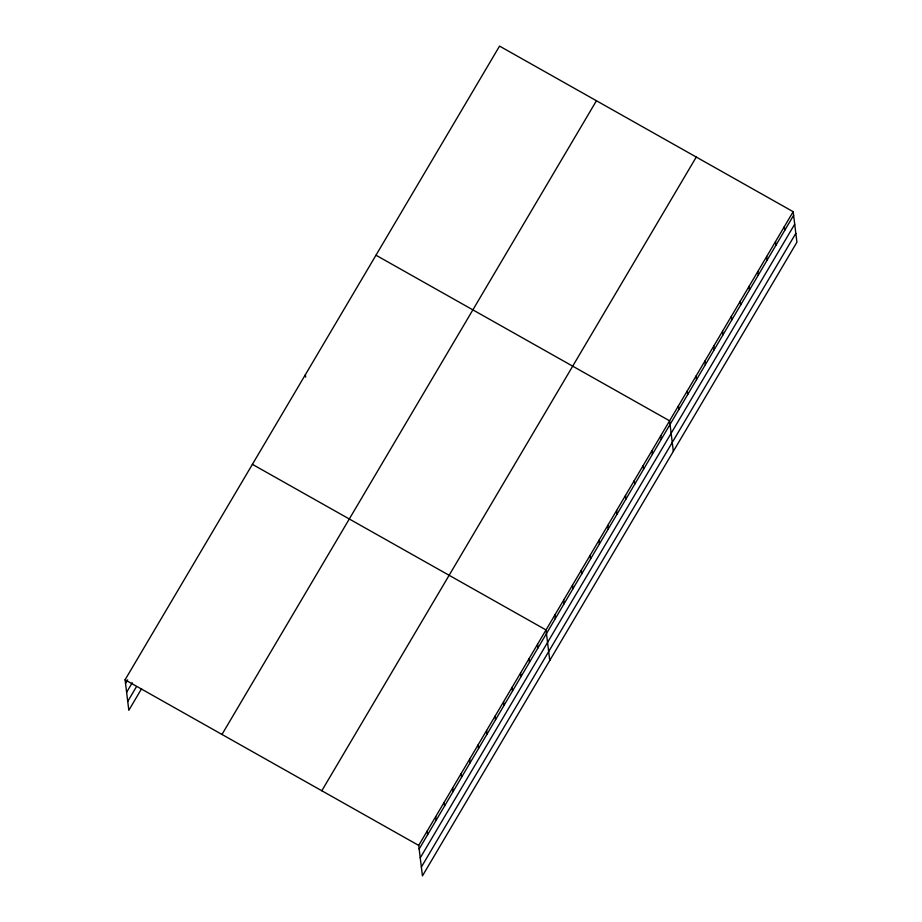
<?xml version="1.0" encoding="UTF-8"?>
<svg xmlns="http://www.w3.org/2000/svg" width="922" height="922" viewBox="0 0 922 922"><rect width="100%" height="100%" fill="white"/><g stroke="black" fill="none" stroke-linecap="round" stroke-linejoin="round"><path stroke-width="1.38" d="M141.562 688.746L128.826 710.297L125.081 679.802L499.551 46.1L793.174 211.703L796.919 242.198L422.449 875.9L418.703 845.405L793.174 211.703M125.53 683.421L127.651 679.837M126.614 692.295L132.272 682.718M127.743 701.423L136.226 687.063M221.983 734.442L596.442 100.752M321.813 790.753L696.271 157.051M419.153 849.035L793.612 215.333M420.236 857.898L794.706 224.196M421.366 867.037L795.824 233.335M375.98 255.221L669.603 420.824L673.337 451.319M252.398 464.342L546.02 629.945L549.766 660.44M125.081 679.802L418.703 845.405M784.345 226.639L784.795 230.27M775.517 241.576L775.967 245.206M766.689 256.512L767.139 260.142M757.861 271.46L758.31 275.079M749.033 286.396L749.482 290.015M740.216 301.333L740.654 304.963M731.388 316.269L731.826 319.899M722.56 331.205L722.998 334.836M713.732 346.142L714.181 349.772M704.904 361.078L705.353 364.709M696.075 376.015L696.525 379.645M687.247 390.951L687.697 394.581M678.419 405.887L678.869 409.518M660.774 435.76L661.212 439.391M651.946 450.697L652.384 454.327M643.118 465.633L643.568 469.263M634.29 480.569L634.739 484.2M625.462 495.506L625.911 499.136M616.634 510.454L617.083 514.073M607.805 525.39L608.255 529.021M598.989 540.327L599.427 543.957M590.161 555.263L590.599 558.893M581.333 570.199L581.77 573.83M572.504 585.136L572.954 588.766M563.676 600.072L564.126 603.703M554.848 615.009L555.298 618.639M537.538 644.305L537.987 647.936M529.044 658.677L529.493 662.307M520.561 673.037L521.011 676.667M512.067 687.397L512.517 691.027M503.585 701.769L504.034 705.399M495.091 716.129L495.54 719.759M486.609 730.489L487.058 734.119M478.126 744.861L478.564 748.48M469.632 759.221L470.082 762.851M461.15 773.581L461.588 777.211M452.656 787.953L453.105 791.572M444.173 802.313L444.611 805.943M435.68 816.673L436.129 820.303M427.197 831.033L427.635 834.664M305.366 374.712L305.655 377.133"/></g></svg>
